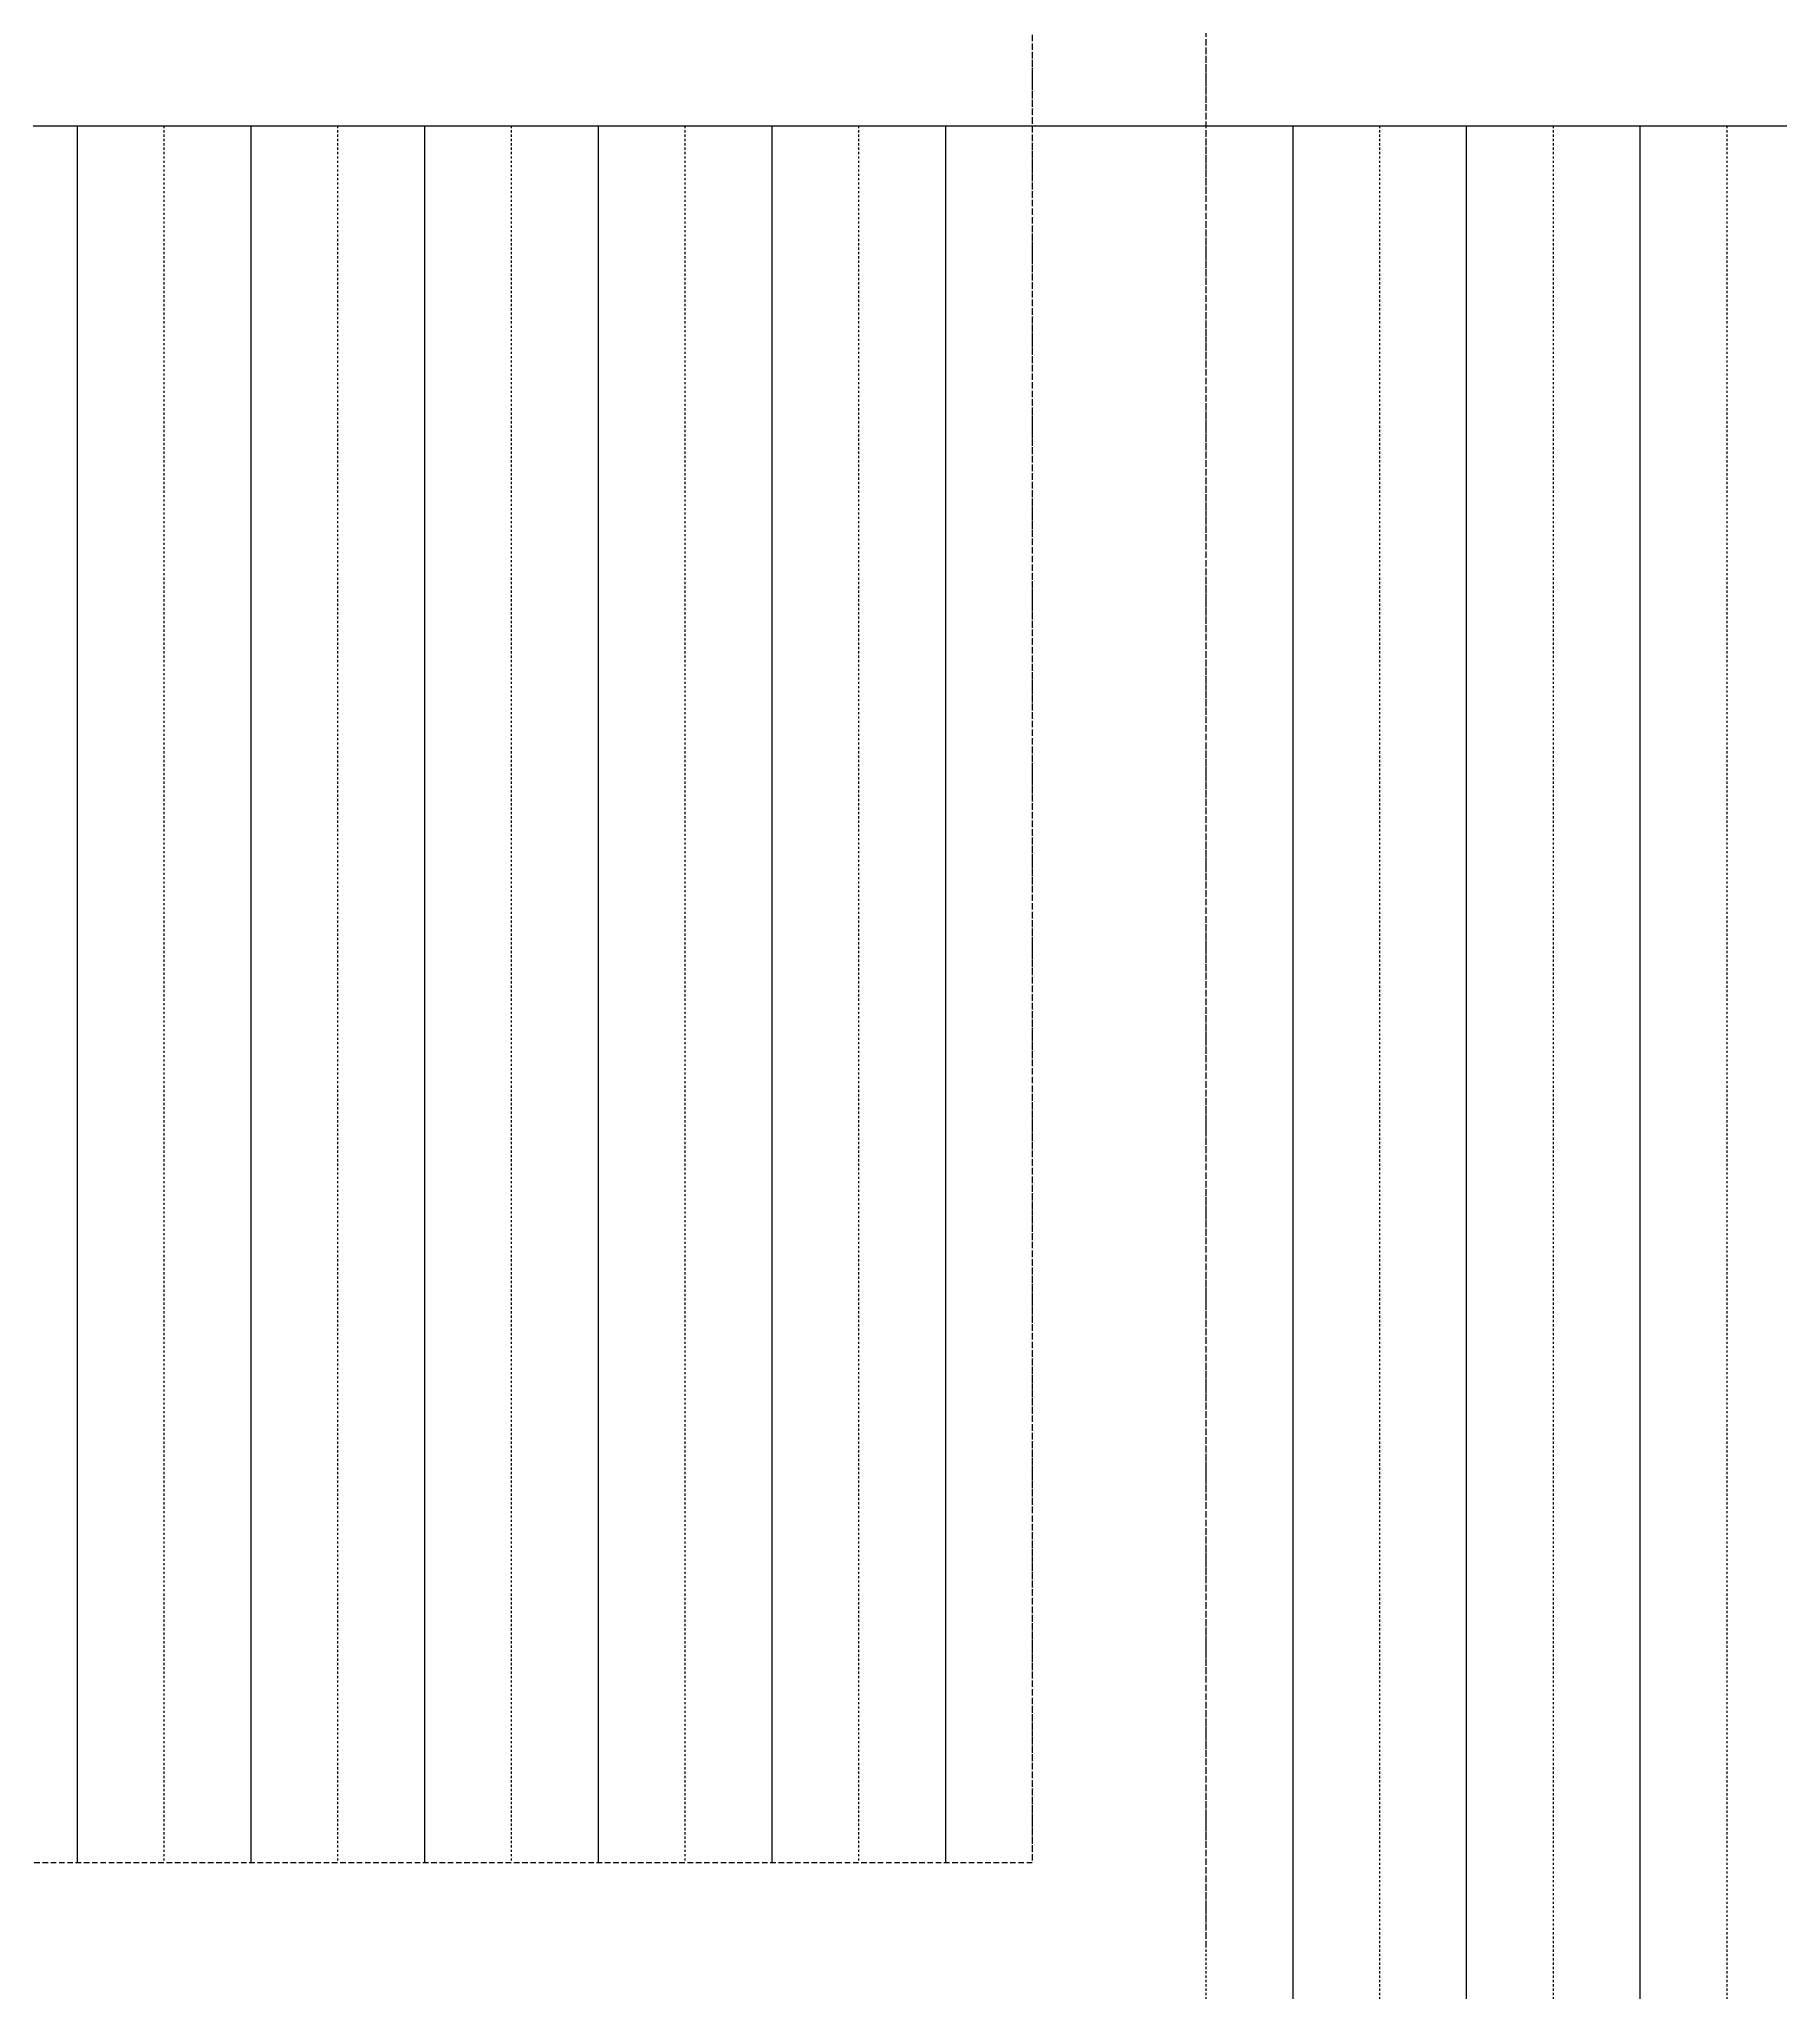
# Model space of a CAD drawing. Header units: millimetres. Extents: x 18078 to 182092, y 10648 to 75430.
# Drawn here: x 41295 to 42298, y 33906 to 35031 of the extents above; entities that cross this region are included whole.
import ezdxf

# ---------------------------------------------------------------- set-up
doc = ezdxf.new("R2010")
doc.units = ezdxf.units.MM
doc.linetypes.add('HIDDEN2', pattern=[4.7625, 3.175, -1.5875])
doc.linetypes.add('JIS_02_1.2', pattern=[2.5, 1.25, -1.25])
doc.layers.get('Defpoints').update_dxf_attribs({"color": 140})
doc.layers.add('A-Anno-Scrn', color=8, linetype='Continuous', lineweight=25)
doc.styles.add('Arch-Dim', font='romans.shx', dxfattribs={"width": 0.75})
doc.dimstyles.new('Annotative', dxfattribs={"dimtxt": 2.5, "dimasz": 1.5, "dimexe": 1.5, "dimexo": 1.5, "dimgap": 0.8, "dimtad": 1, "dimdec": 0, "dimzin": 0, "dimdsep": 46, "dimtxsty": 'Arch-Dim', "dimblk": 'ARCHTICK', "dimcen": 2.5, "dimadec": 1, "dimazin": 0, "dimtfac": 1, "dimtdec": 0, "dimtix": 1, "dimtmove": 2, "dimatfit": 3, "dimfxl": 1, "dimtolj": 1, "dimtzin": 0, "dimarcsym": 0})

# ---------------------------------------------------------------- blocks, each defined once
blk = doc.blocks.new('_ArchTick')
at = {"color": 0, "linetype": 'ByBlock', "const_width": 0.15}
blk.add_lwpolyline([(-0.5, -0.5), (0.5, 0.5)], dxfattribs=at)
blk = doc.blocks.new('*D10')
at = {"layer": 'A-Anno-Scrn', "color": 0, "lineweight": -2, "transparency": 16777216}
for p, q in [((41967.3, 33781), (41967.3, 32305)), ((42867.3, 33781), (42867.3, 32305)), ((41967.3, 32455), (42867.3, 32455))]:
    blk.add_line(p, q, dxfattribs=at)
at = {"layer": 'Defpoints', "color": 0, "transparency": 16777216}
for p in [(41967.3, 33931, 300), (42867.3, 33931, 300), (42867.3, 32455)]:
    blk.add_point(p, dxfattribs=at)
at = {"layer": 'A-Anno-Scrn', "color": 0, "lineweight": -2, "transparency": 16777216, "xscale": 150, "yscale": 150, "zscale": 150, "rotation": 180}
blk.add_blockref('_ArchTick', (41967.3, 32455), dxfattribs=at)
at = {"layer": 'A-Anno-Scrn', "color": 0, "lineweight": -2, "transparency": 16777216, "xscale": 150, "yscale": 150, "zscale": 150}
blk.add_blockref('_ArchTick', (42867.3, 32455), dxfattribs=at)
at = {"layer": 'A-Anno-Scrn', "color": 0, "transparency": 16777216, "insert": (42417.3, 32660), "char_height": 250, "attachment_point": 5, "style": 'Arch-Dim'}
blk.add_mtext('\\A1;900', dxfattribs=at)

msp = doc.modelspace()

# ---------------------------------------------------------------- linework, layer by layer
at = {"linetype": 'HIDDEN2'}
for p, q in [((41967.3, 35931, 300), (41967.3, 33931, 300)), ((41867.3, 35881, 300), (41867.3, 33981, 300)), ((41867.3, 33981, 300), (39467.3, 33981, 300))]:
    msp.add_line(p, q, dxfattribs=at)
msp.add_line((36967.3, 34981), (42867.3, 34981))
at = {"layer": 'A-Anno-Scrn', "color": 0, "linetype": 'JIS_02_1.2'}
for p, q in [((41967.3, 39781), (41967.3, 33081)), ((41867.3, 35881), (41867.3, 33981)), ((41367.3, 34981), (41367.3, 33981)), ((41467.3, 34981), (41467.3, 33981)), ((41567.3, 34981), (41567.3, 33981)), ((41667.3, 34981), (41667.3, 33981)), ((41767.3, 34981), (41767.3, 33981)), ((42067.3, 34981), (42067.3, 33081)), ((42167.3, 34981), (42167.3, 33081)), ((42267.3, 34981), (42267.3, 33081))]:
    msp.add_line(p, q, dxfattribs=at)
at = {"layer": 'A-Anno-Scrn', "color": 0}
for p, q in [((41317.3, 34981), (41317.3, 33981)), ((41417.3, 34981), (41417.3, 33981)), ((41517.3, 34981), (41517.3, 33981)), ((41617.3, 34981), (41617.3, 33981)), ((41717.3, 34981), (41717.3, 33981)), ((41817.3, 34981), (41817.3, 33981)), ((42017.3, 34981), (42017.3, 33081)), ((42117.3, 34981), (42117.3, 33081)), ((42217.3, 34981), (42217.3, 33081))]:
    msp.add_line(p, q, dxfattribs=at)

# ---------------------------------------------------------------- dimensions: what is measured, and where the dimension line sits
dim = msp.add_linear_dim(base=(42867.3, 32455), p1=(41967.3, 33931, 300), p2=(42867.3, 33931, 300), dimstyle='Annotative', dxfattribs=at)
dim.commit()
dim.dimension.update_dxf_attribs({"geometry": '*D10', "text_midpoint": (42417.3, 32660)})

doc.saveas('drawing.dxf')
